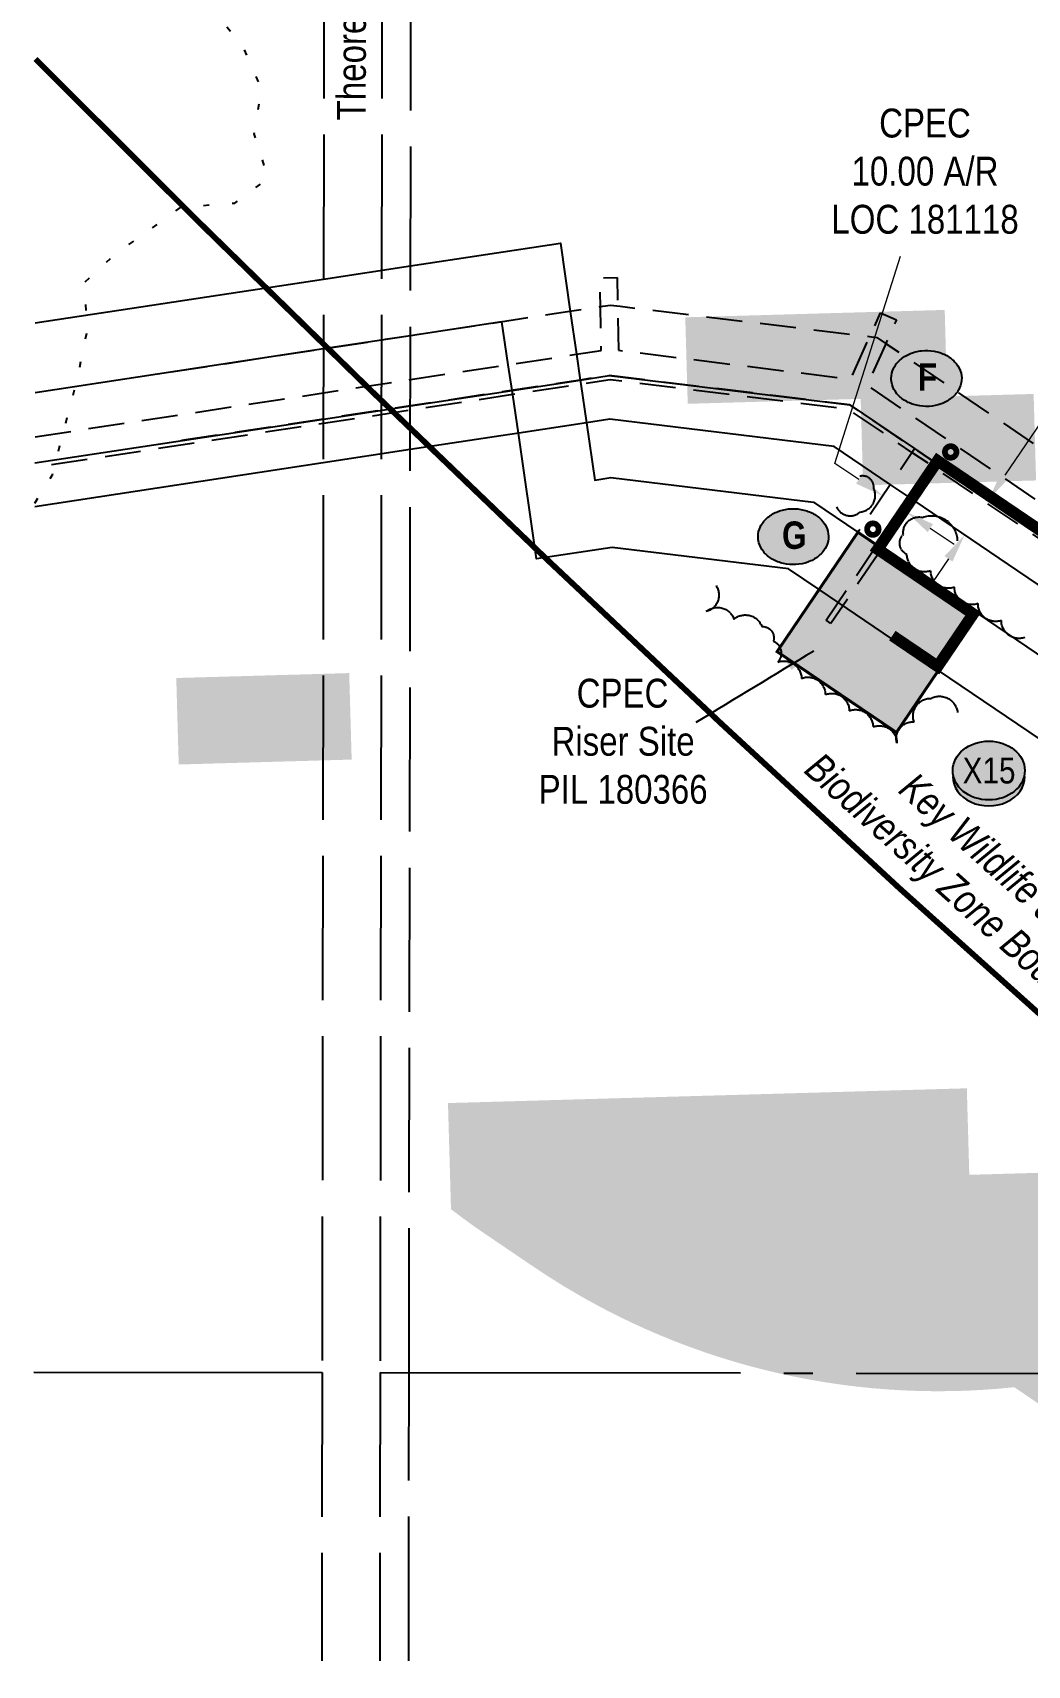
# Model space of a CAD drawing. Extents: x 491537 to 496793, y 6037618 to 6044296.
# Drawn here: x 493331 to 493676, y 6043290 to 6043856 of the extents above; entities that cross this region are included whole.
import ezdxf
from ezdxf.enums import TextEntityAlignment as Align

# ---------------------------------------------------------------- set-up
doc = ezdxf.new("R2010")
doc.units = 0
doc.header["$LTSCALE"] = 5
doc.header["$PDSIZE"] = 0.5
for name, pattern in [('0', [1, 1, 0]), ('DASHDOT2', [5, 2.5, -1.25, 0, -1.25]), ('DASHED2', [3.75, 2.5, -1.25]), ('foc-ACCESSROAD', [3.75, 2.5, -1.25]), ('foc-FLOWLINE', [3.75, 2.5, -1.25]), ('foc-QUARTERLINE', [33, 25, -3, 2, -3]), ('foc-UNSURVEYED', [12.5, 10, -2.5]), ('foc-WHEELTRACKS', [2, 0.4, -1.6]), ('PHANTOM', [25, 12.5, -2.5, 2.5, -2.5, 2.5, -2.5])]:
    doc.linetypes.add(name, pattern=pattern)
doc.layers.get('Defpoints').update_dxf_attribs({"color": 9})
for name, color, linetype in [('AS-ROADS', 254, 'Continuous'), ('AS-WILDLIFE', 131, 'DASHDOT2'), ('C-AR', 13, 'foc-ACCESSROAD'), ('C-RW', 13, 'Continuous'), ('C-WS', 13, 'foc-ACCESSROAD'), ('CG-NOTES', 7, 'Continuous'), ('F-EZE', 190, 'foc-FLOWLINE'), ('L-QSEC', 8, 'foc-QUARTERLINE'), ('L-ROAD-T', 7, 'Continuous'), ('L-USEC', 7, 'foc-UNSURVEYED'), ('P-CROSSINGS', 250, 'Continuous'), ('P-PROPOSED', 10, 'Continuous'), ('P-TEMP-BLUE', 160, 'Continuous'), ('T-BUSH', 110, '0'), ('T-WATER-P3', 160, 'foc-WHEELTRACKS'), ('WETLAND - SWAMP - H', 8, 'PHANTOM')]:
    doc.layers.add(name, color=color, linetype=linetype)
doc.layers.add('C-AR-T', color=13, linetype='Continuous', lineweight=9)
doc.layers.add('C-WS-T', color=13, linetype='Continuous', lineweight=9)
doc.styles.add('240', font='ARIALN.TTF', dxfattribs={"height": 30})
doc.styles.add('80CG', font='ARIALN.TTF', dxfattribs={"height": 10})
doc.styles.add('80L', font='ARIALN.TTF', dxfattribs={"height": 10})
doc.styles.add('BOLD', font='ARIALNB.TTF')
doc.styles.add('Crossing', font='ARIALN.TTF', dxfattribs={"height": 10})
doc.dimstyles.new('Compass 5 000', dxfattribs={"dimscale": 5, "dimtxt": 9, "dimasz": 2, "dimexe": 0.2, "dimexo": 0.0625, "dimgap": 0.5, "dimtad": 0, "dimtih": 1, "dimtoh": 1, "dimzin": 0, "dimdsep": 46, "dimtxsty": '80CG', "dimcen": 0.1, "dimse1": 1, "dimse2": 1, "dimclrd": 256, "dimclrt": 256, "dimaunit": 1, "dimadec": 4, "dimazin": 0, "dimtfac": 0.06, "dimtofl": 0, "dimtmove": 0, "dimatfit": 1, "dimfxl": 0.2, "dimtolj": 1, "dimtzin": 0, "dimlwd": -1, "dimarcsym": 0})

# ---------------------------------------------------------------- blocks, each defined once
blk = doc.blocks.new('*D75')
at = {"layer": 'C-AR-T', "transparency": 16777216}
for p, q in [((493617.41, 6043701.21), (493609.13, 6043706.81)), ((493642.24, 6043684.39), (493650.52, 6043678.79))]:
    blk.add_line(p, q, dxfattribs=at)
for points in [[(493618.34, 6043702.59), (493616.47, 6043699.83), (493625.69, 6043695.6)], [(493643.18, 6043685.77), (493641.31, 6043683.01), (493633.96, 6043690)]]:
    blk.add_solid(points, dxfattribs=at)
at = {"layer": 'Defpoints', "color": 0, "transparency": 16777216}
for p in [(493625.69, 6043695.6), (493625.96, 6043696), (493634.23, 6043690.4)]:
    blk.add_point(p, dxfattribs=at)
at = {"layer": 'C-AR-T', "transparency": 16777216, "insert": (493640.4, 6043808.05), "char_height": 10, "attachment_point": 5, "style": '80CG'}
blk.add_mtext('\\A1;CPEC\\P10.00 A/R\\PLOC 181118', dxfattribs=at)
blk = doc.blocks.new('*D88')
at = {"layer": 'C-AR-T', "transparency": 16777216}
for p, q in [((493668.17, 6043702.72), (493690.6, 6043735.81)), ((493690.6, 6043735.81), (493700.6, 6043735.81)), ((493648.54, 6043673.75), (493642.92, 6043665.48))]:
    blk.add_line(p, q, dxfattribs=at)
for points in [[(493666.79, 6043703.65), (493669.55, 6043701.78), (493662.56, 6043694.44)], [(493647.16, 6043674.69), (493649.91, 6043672.82), (493654.15, 6043682.03)]]:
    blk.add_solid(points, dxfattribs=at)
at = {"layer": 'Defpoints', "color": 0, "transparency": 16777216}
for p in [(493662.56, 6043694.44), (493691.19, 6043675.03), (493682.78, 6043662.62)]:
    blk.add_point(p, dxfattribs=at)
at = {"layer": 'C-AR-T', "transparency": 16777216, "insert": (493739.69, 6043735.81), "char_height": 10, "attachment_point": 5, "style": '80CG'}
blk.add_mtext('\\A1;CPEC\\P15.00 P/L R/W\\PPlan 912 1244\\PPLA 900383\\P(63094-3)', dxfattribs=at)
blk = doc.blocks.new('xing2')
h = blk.add_hatch(color=50)
h.dxf.hatch_style = 1
edge = h.paths.add_edge_path()
edge.add_ellipse((0, 0), major_axis=(-12.5, 0), ratio=0.816297, start_angle=0, end_angle=360)
h = blk.add_hatch(color=250)
h.dxf.hatch_style = 1
edge = h.paths.add_edge_path()
edge.add_ellipse((0, -2.05), major_axis=(-12.5, 0), ratio=0.816297, start_angle=0, end_angle=180)
edge.add_line((12.5, -2.05), (12.5, 0))
edge.add_ellipse((0, 0), major_axis=(-12.5, 0), ratio=0.816297, start_angle=0, end_angle=180, ccw=False)
edge.add_line((-12.5, 0), (-12.5, -2.05))
at = {"color": 250}
blk.add_ellipse((0, 0), major_axis=(-12.5, 0), ratio=0.816297, dxfattribs=at)
blk.add_ellipse((0, -2.05), major_axis=(-12.5, 0), ratio=0.816297, start_param=0, end_param=3.141593, dxfattribs=at)
at = {"color": 250, "style": 'Crossing'}
blk.add_attdef('CROSSING', text='', height=9, dxfattribs=at).set_placement((0.09, 0.02), align=Align.MIDDLE_CENTER)
at = {"color": 250, "style": 'Crossing', "flags": 1}
for tag, p in [('OWNER', (0.09, -12.49)), ('DESCRIPTION', (0.09, -25.77)), ('LOCATION', (0.09, -39.3)), ('DWG_REF', (0.09, -52.84))]:
    blk.add_attdef(tag, text='', height=9, dxfattribs=at).set_placement(p, align=Align.MIDDLE_CENTER)
blk = doc.blocks.new('AA')
at = {"const_width": 4}
blk.add_lwpolyline([(-1, 0, 1), (1, 0, 1)], format="xyb", close=True, dxfattribs=at)
blk.add_circle((0, 0), 2)
blk = doc.blocks.new('Route_Letters')
h = blk.add_hatch(color=255)
h.dxf.hatch_style = 1
edge = h.paths.add_edge_path()
edge.add_ellipse((-0.12, 0.46), major_axis=(-11.97, 0), ratio=0.789318, start_angle=0, end_angle=360)
at = {"color": 5}
blk.add_open_spline([(-12.34, 0.46), (-12.34, -0.25), (-12.24, -0.97), (-11.72, -2.79), (-11.14, -3.88), (-9.56, -5.81), (-8.54, -6.66), (-6.22, -8.02), (-4.9, -8.54), (-2.12, -9.17), (-0.66, -9.3), (2.22, -9.13), (3.64, -8.84), (6.27, -7.89), (7.48, -7.22), (9.54, -5.6), (10.38, -4.64), (11.6, -2.54), (11.97, -1.4), (12.18, 0.91), (12.02, 2.08), (11.2, 4.3), (10.54, 5.35), (8.8, 7.2), (7.72, 7.99), (5.29, 9.24), (3.93, 9.68), (1.11, 10.18), (-0.35, 10.23), (-3.22, 9.91), (-4.61, 9.55), (-7.16, 8.47), (-8.32, 7.75), (-10.24, 6.02), (-11, 5.02), (-12.05, 2.86), (-12.32, 1.7), (-12.34, 0.52), (-12.34, 0.49), (-12.34, 0.46)], degree=3, knots=[0, 0, 0, 0, 0.219529, 0.219529, 0.575727, 0.575727, 0.931924, 0.931924, 1.288121, 1.288121, 1.644318, 1.644318, 2.000515, 2.000515, 2.356712, 2.356712, 2.712909, 2.712909, 3.069107, 3.069107, 3.425304, 3.425304, 3.781501, 3.781501, 4.137698, 4.137698, 4.493895, 4.493895, 4.850092, 4.850092, 5.20629, 5.20629, 5.562487, 5.562487, 5.918684, 5.918684, 6.274881, 6.274881, 6.283185, 6.283185, 6.283185, 6.283185], dxfattribs=at)
at = {"color": 14, "style": 'BOLD'}
blk.add_attdef('A', text='', height=9.5, dxfattribs=at).set_placement((0.22, 0.98), align=Align.MIDDLE)

msp = doc.modelspace()

# ---------------------------------------------------------------- hatches: boundary and pattern name
at = {"layer": 'AS-ROADS', "true_color": 0xf3d8df}
h = msp.add_hatch(color=254, dxfattribs=at)
h.dxf.hatch_style = 1
h.paths.add_polyline_path([(493658.496, 6043654.941), (493630.494, 6043613.57), (493589.123, 6043641.561), (493617.126, 6043682.931)])
at = {"layer": 'WETLAND - SWAMP - H', "transparency": 33554495}
h = msp.add_hatch(color=256, dxfattribs=at)
h.dxf.hatch_style = 1
h.paths.add_polyline_path([(493678.903, 6043700.918), (493618.948, 6043699.213), (493618.095, 6043729.19), (493558.14, 6043727.485), (493557.287, 6043757.463), (493647.22, 6043760.021), (493648.073, 6043730.043), (493678.05, 6043730.896)])
h = msp.add_hatch(color=256, dxfattribs=at)
h.dxf.hatch_style = 1
h.paths.add_polyline_path([(493381.685, 6043602.458), (493380.832, 6043632.436), (493440.787, 6043634.141), (493441.64, 6043604.164)])
h = msp.add_hatch(color=256, dxfattribs=at)
h.dxf.hatch_style = 1
edge = h.paths.add_edge_path()
edge.add_line((493885.497, 6043314.552), (493899.859, 6043316.213))
edge.add_line((493899.859, 6043316.213), (493898.979, 6043347.155))
edge.add_line((493898.979, 6043347.155), (493928.957, 6043348.008))
edge.add_line((493928.957, 6043348.008), (493928.104, 6043377.985))
edge.add_line((493928.104, 6043377.985), (493808.193, 6043374.575))
edge.add_line((493808.193, 6043374.575), (493806.488, 6043434.53))
edge.add_line((493806.488, 6043434.53), (493686.577, 6043431.119))
edge.add_line((493686.577, 6043431.119), (493685.725, 6043461.097))
edge.add_line((493685.725, 6043461.097), (493655.747, 6043460.244))
edge.add_line((493655.747, 6043460.244), (493654.894, 6043490.222))
edge.add_line((493654.894, 6043490.222), (493475.028, 6043485.106))
edge.add_line((493475.028, 6043485.106), (493476.075, 6043448.315))
edge.add_arc((493628.506, 6043646.306), 249.871, 232.40779, 235.90883)
edge.add_line((493488.45, 6043439.376), (493505.013, 6043428.165))
edge.add_arc((493645.069, 6043635.096), 249.871, 235.90883, 276.03588)
edge.add_line((493671.343, 6043386.61), (493716.581, 6043355.942))
edge.add_arc((493856.789, 6043562.769), 249.871, 235.86647, 276.59724)

# ---------------------------------------------------------------- linework, layer by layer
at = {"layer": 'AS-WILDLIFE', "const_width": 2, "flags": 128}
msp.add_lwpolyline([(493332.047, 6043846.967), (493388.013, 6043791.133), (493448.107, 6043732.321), (493508.762, 6043674.089), (493569.973, 6043616.441), (493631.734, 6043559.382), (493756.884, 6043447.056), (493820.26, 6043391.798), (493906.362, 6043291.214)], dxfattribs=at)
at = {"layer": 'C-AR', "flags": 128}
msp.add_lwpolyline([(493379.102, 6043738.577), (493432.7, 6043746.716), (493462.85, 6043751.294), (493488.374, 6043755.169), (493518.003, 6043759.668), (493528.665, 6043761.288), (493531.32, 6043761.691), (493534.66, 6043761.286), (493621.884, 6043750.718), (493623.724, 6043750.495), (493627.273, 6043748.09), (493863.826, 6043587.73), (493973.55, 6043600.42), (494104.842, 6043596.961), (494197.699, 6043620.965), (494125.394, 6043577.362), (494107.28, 6043572.676), (493974.617, 6043576.396), (493856.789, 6043562.769), (493614.325, 6043727.136), (493530.896, 6043737.244), (493520.835, 6043735.731), (493491.132, 6043731.198), (493461.993, 6043726.768), (493431.827, 6043722.181), (493377.986, 6043714.06)], dxfattribs=at)
msp.add_lwpolyline([(493636.612, 6043693.916), (493625.404, 6043677.355), (493617.795, 6043682.513), (493617.128, 6043682.962), (493628.339, 6043699.525), (493635.876, 6043710.655), (493636.747, 6043711.939), (493645.023, 6043706.332), (493644.154, 6043705.056), (493636.612, 6043693.916)], close=True, dxfattribs=at)
at = {"layer": 'C-AR-T', "flags": 128}
msp.add_lwpolyline([(493609.135, 6043706.805), (493631.927, 6043778.655)], dxfattribs=at)
at = {"layer": 'C-RW'}
for points in [[(495162.58, 6043740.764), (495092.802, 6043752.008), (495062.648, 6043756.868), (494854.243, 6043790.452), (494257.092, 6043575.224), (494118.689, 6043525.208), (494079.811, 6043511.188), (493915.473, 6043452.096), (493645.069, 6043635.096), (493603.682, 6043663.107), (493593.055, 6043670.299), (493531.907, 6043677.683), (493505.769, 6043673.697), (493499.448, 6043717.306), (493497.481, 6043730.646), (493497.29, 6043732.124), (493495.946, 6043741.036), (493493.746, 6043755.882), (493487.562, 6043754.944), (493462.026, 6043751.066), (493431.86, 6043746.485), (493331.891, 6043731.305)], [(493331.924, 6043755.552), (493431.893, 6043770.732), (493462.059, 6043775.312), (493513.992, 6043783.199), (493517.331, 6043759.464), (493519.592, 6043744.657), (493520.835, 6043735.731), (493521.115, 6043734.272), (493523.055, 6043720.906), (493525.987, 6043701.045), (493531.53, 6043701.891), (493601.703, 6043693.416), (493617.127, 6043682.96), (493617.795, 6043682.511), (493625.404, 6043677.353), (493626.068, 6043676.902), (493658.492, 6043654.918), (493854.018, 6043522.371)], [(493331.858, 6043706.98), (493431.827, 6043722.181), (493461.993, 6043726.768), (493491.132, 6043731.198), (493497.328, 6043732.141), (493520.81, 6043735.72), (493530.896, 6043737.244), (493614.325, 6043727.136), (493636.746, 6043711.937), (493645.022, 6043706.328), (493864.081, 6043557.826), (493937.564, 6043560.963), (493960.776, 6043561.953), (493965.456, 6043570.71), (493973.918, 6043586.54), (493986.331, 6043609.759), (494102.939, 6043606.686), (494211.351, 6043640.876), (494245.579, 6043661.521), (494254.136, 6043666.683)], [(494250.745, 6043652.964), (494215.497, 6043631.706), (494104.842, 6043596.961), (493997.994, 6043599.776), (493991.315, 6043587.281), (493982.81, 6043571.374), (493978.172, 6043562.695), (493977.081, 6043560.655), (493969.964, 6043547.342), (493952.568, 6043546.6), (493929.357, 6043545.609), (493859.77, 6043542.639), (493636.612, 6043693.916), (493628.339, 6043699.525), (493608.918, 6043712.692), (493531.125, 6043722.117), (493523.024, 6043720.892), (493499.565, 6043717.324), (493493.359, 6043716.382), (493461.972, 6043711.616), (493431.807, 6043707.016), (493331.838, 6043691.815)]]:
    msp.add_lwpolyline(points, dxfattribs=at)
at = {"layer": 'C-WS', "const_width": 0.999, "flags": 128}
msp.add_lwpolyline([(493641.704, 6043630.127), (493630.494, 6043613.57), (493589.112, 6043641.588), (493600.321, 6043658.143), (493617.128, 6043682.962), (493617.795, 6043682.513), (493625.404, 6043677.355), (493626.068, 6043676.905), (493658.493, 6043654.92), (493641.704, 6043630.127)], close=True, dxfattribs=at)
at = {"layer": 'F-EZE', "flags": 128}
for points in [[(493331.87, 6043716.046), (493431.84, 6043731.278), (493462.005, 6043735.872), (493495.984, 6043741.052), (493519.566, 6043744.645), (493528.152, 6043745.953), (493527.875, 6043761.065), (493527.691, 6043771.111), (493533.687, 6043771.22), (493533.873, 6043761.063), (493534.146, 6043746.039), (493614.664, 6043736.06), (493621.141, 6043750.489), (493624.993, 6043759.071), (493630.464, 6043756.617), (493626.533, 6043747.86), (493620.26, 6043733.883), (493867.1, 6043566.948), (493942.301, 6043569.823), (493965.456, 6043570.709), (493982.81, 6043571.372), (494124.434, 6043576.791), (494164.726, 6043578.333), (494257.16, 6043632.522), (494407.082, 6043720.415), (494404.334, 6043724.674), (494409.374, 6043727.927), (494412.474, 6043723.124), (494482.26, 6043751.477), (494550.276, 6043779.11), (494657.404, 6043822.634), (494656.263, 6043827.079), (494662.075, 6043828.571), (494663.216, 6043824.126), (494706.7, 6043829.219), (494706.437, 6043833.66), (494712.427, 6043834.015), (494712.689, 6043829.573), (494814.384, 6043829.695), (494814.779, 6043834.663), (494820.76, 6043834.187), (494820.365, 6043829.22), (495062.68, 6043790.186), (495092.835, 6043785.328), (495162.613, 6043774.087)], [(495162.603, 6043763.463), (495092.825, 6043774.703), (495062.67, 6043779.561), (494848.853, 6043814.004), (494816.561, 6043819.206), (494710.303, 6043819.127), (494662.843, 6043813.518), (494414.625, 6043712.672), (494257.145, 6043620.35), (494170.306, 6043569.44), (494167.761, 6043567.949), (494165.978, 6043567.881), (494156.261, 6043567.509), (494105.844, 6043565.579), (493977.08, 6043560.653), (493959.726, 6043559.989), (493936.57, 6043559.103), (493864.068, 6043556.332), (493644.154, 6043705.056), (493635.876, 6043710.655), (493613.785, 6043725.596), (493531.304, 6043735.819), (493521.095, 6043734.263), (493497.55, 6043730.676), (493461.991, 6043725.254), (493431.825, 6043720.662), (493331.856, 6043705.42)]]:
    msp.add_lwpolyline(points, dxfattribs=at)
at = {"layer": 'L-QSEC'}
for p, q in [((493331.433, 6043391.878), (493431.381, 6043391.734)), ((493451.488, 6043391.71), (494222.258, 6043390.782))]:
    msp.add_line(p, q, dxfattribs=at)
at = {"layer": 'L-USEC'}
for p, q in [((493432.467, 6044195.829), (493431.381, 6043391.734)), ((493452.573, 6044195.802), (493451.488, 6043391.707)), ((493461.54, 6043391.698), (493462.626, 6044195.793)), ((493431.381, 6043391.734), (493431.246, 6043291.786)), ((493451.488, 6043391.707), (493451.353, 6043291.761)), ((493461.405, 6043291.749), (493461.54, 6043391.698))]:
    msp.add_line(p, q, dxfattribs=at)
at = {"layer": 'P-PROPOSED', "const_width": 3.998, "flags": 128}
msp.add_lwpolyline([(494499.821, 6043760.786), (494481.303, 6043753.259), (494411.648, 6043724.946), (494406.127, 6043722.172), (494256.149, 6043634.247), (494202.077, 6043602.547), (494107.048, 6043573.648), (494068.57, 6043565.202), (494049.335, 6043575.301), (493974.573, 6043577.397), (493857.043, 6043563.804), (493644.754, 6043707.716), (493624.016, 6043677.086), (493657.105, 6043654.651), (493644.801, 6043636.483), (493629.066, 6043647.133)], dxfattribs=at)
at = {"layer": 'P-TEMP-BLUE', "linetype": 'DASHED2'}
msp.add_lwpolyline([(494428.23, 6043514.485), (494228.58, 6043505.331), (494107.334, 6043570.341), (494084.495, 6043555.713), (494049.075, 6043574.308), (493974.617, 6043576.396), (493856.789, 6043562.769), (493645.022, 6043706.328), (493607.766, 6043651.315), (493606.111, 6043652.436), (493644.487, 6043709.105), (493857.297, 6043564.84), (493974.53, 6043578.398), (494049.594, 6043576.293), (494084.308, 6043558.069), (494107.28, 6043572.676), (494229.03, 6043507.352), (494428.728, 6043516.509)], dxfattribs=at)
at = {"layer": 'T-BUSH', "flags": 128}
for points in [[(493609.727, 6043691.8, 0.5205671), (493617.833, 6043689.964, 0.5205671), (493622.615, 6043698.149, 0.5205671), (493617.798, 6043702.366, 0.5205671)], [(493674.962, 6043646.492, -0.5205671), (493666.885, 6043652.378, -0.5205671), (493658.792, 6043658.244, -0.5205671), (493650.569, 6043663.925, -0.5205671), (493642.346, 6043669.607, -0.5205671), (493634.123, 6043675.289, -0.5205671), (493632.896, 6043682.216, -0.5205671), (493639.524, 6043688.113, -0.5205671), (493651.579, 6043679.97, -0.5205671)], [(493567.941, 6043664.452, -0.5205671), (493564.543, 6043655.488, -0.5205671), (493574.192, 6043652.879, -0.5205671), (493583.84, 6043650.271, -0.5205671), (493587.834, 6043645.217, -0.5205671), (493589.311, 6043637.929, -0.5205671), (493597.584, 6043632.32, -0.5205671), (493605.857, 6043626.711, -0.5205671), (493614.129, 6043621.102, -0.5205671), (493622.402, 6043615.493, -0.5205671), (493630.674, 6043609.884, -0.5205671), (493636.605, 6043617.233, -0.5205671), (493642.39, 6043625.383, -0.5205671), (493651.685, 6043620.54, -0.5205671)]]:
    msp.add_lwpolyline(points, format="xyb", dxfattribs=at)
at = {"layer": 'T-WATER-P3', "flags": 128}
msp.add_lwpolyline([(493331.839, 6043693.058), (493337.873, 6043702.893), (493346.558, 6043736.055), (493350.013, 6043753.057), (493349.004, 6043769.548), (493359.419, 6043779.108), (493382.624, 6043795.683), (493401.113, 6043797.043), (493412.693, 6043805.541), (493407.866, 6043821.02), (493410.376, 6043836.672), (493404.126, 6043850.938), (493395.13, 6043862.112), (493395.501, 6043882.041), (493387.516, 6043894.682), (493372.026, 6043900.368), (493367.55, 6043915.537), (493372.251, 6043932.075), (493382.256, 6043941.949), (493371.401, 6043951.445), (493342.091, 6043962.343), (493332.192, 6043954.119)], dxfattribs=at)
msp.add_lwpolyline([(493331.839, 6043693.058), (493337.873, 6043702.893), (493346.558, 6043736.055), (493350.013, 6043753.057), (493349.004, 6043769.548), (493359.419, 6043779.108), (493382.624, 6043795.683), (493401.113, 6043797.043), (493412.693, 6043805.541), (493407.866, 6043821.02), (493410.376, 6043836.672), (493404.126, 6043850.938), (493395.13, 6043862.112), (493395.501, 6043882.041), (493387.516, 6043894.682), (493372.026, 6043900.368), (493367.55, 6043915.537), (493372.251, 6043932.075), (493382.256, 6043941.949), (493371.401, 6043951.445), (493342.091, 6043962.343), (493332.192, 6043954.119)], dxfattribs=at)

# ---------------------------------------------------------------- block references
at = {"layer": 'CG-NOTES', "xscale": 0.999485, "yscale": 0.999485, "zscale": 0.999485}
for p, values in [((493641.008, 6043735.807), {'A': 'F'}), ((493594.844, 6043680.966), {'A': 'G'})]:
    msp.add_blockref('Route_Letters', p, dxfattribs=at).add_auto_attribs(values)
for p in [(493649.292, 6043710.788), (493622.324, 6043684.042)]:
    msp.add_blockref('AA', p, dxfattribs=at)
at = {"layer": 'P-CROSSINGS', "xscale": 0.999485, "yscale": 0.999485, "zscale": 0.999485}
msp.add_blockref('xing2', (493662.508, 6043600.358), dxfattribs=at).add_auto_attribs({'CROSSING': 'X15'})

# ---------------------------------------------------------------- texts
at = {"layer": 'AS-WILDLIFE', "insert": (493658.042, 6043561.957), "char_height": 10, "attachment_point": 5, "rotation": 318.09118, "style": '240'}
msp.add_mtext_dynamic_manual_height_columns('{\\fArial Narrow|b0|i1|c0|p34;Key Wildlife and\\PBiodiversity Zone Boundary}', width=173.10184, gutter_width=45, heights=[0], dxfattribs=at)
at = {"layer": 'C-WS-T', "insert": (493505.972, 6043632.174), "char_height": 9.99485, "width": 58.1328, "attachment_point": 1, "style": '80L'}
msp.add_mtext('\\pi13.675;CPEC\\P\\pi4.9417;Riser Site\\P\\pi0.48972;PIL 180366', dxfattribs=at)
at = {"layer": 'L-ROAD-T', "style": '80L'}
msp.add_text('Theoretic Government Road Allowance', height=9.99485, rotation=89.92265, dxfattribs=at).set_placement((493441.663, 6043925.656), align=Align.MIDDLE_CENTER)

# ---------------------------------------------------------------- dimensions: what is measured, and where the dimension line sits
at = {"layer": 'C-AR-T'}
dim = msp.add_linear_dim(base=(493625.689, 6043695.6), p1=(493634.231, 6043690.397), p2=(493625.958, 6043695.997), angle=145.90572, text='CPEC\\P10.00 A/R\\PLOC 181118', dimstyle='Compass 5 000', override={"dimtmove": 2}, dxfattribs=at)
dim.commit()
dim.dimension.update_dxf_attribs({"geometry": '*D75', "text_midpoint": (493640.395, 6043808.052), "dimtype": 161})
dim = msp.add_linear_dim(base=(493662.558, 6043694.439), p1=(493682.778, 6043662.621), p2=(493691.19, 6043675.029), angle=55.86647, text='CPEC\\P15.00 P/L R/W\\PPlan 912 1244\\PPLA 900383\\P(63094-3)', dimstyle='Compass 5 000', dxfattribs=at)
dim.commit()
dim.dimension.update_dxf_attribs({"geometry": '*D88', "text_midpoint": (493739.688, 6043735.808), "dimtype": 161})

# ---------------------------------------------------------------- leaders
at = {"layer": 'C-WS-T', "path_type": 1}
msp.add_leader([(493601.803, 6043641.771), (493560.928, 6043616.976)], dimstyle='Compass 5 000', dxfattribs=at)
msp.add_leader([(493601.803, 6043641.771), (493560.928, 6043616.976)], dimstyle='Compass 5 000', dxfattribs=at)

doc.saveas('drawing.dxf')
